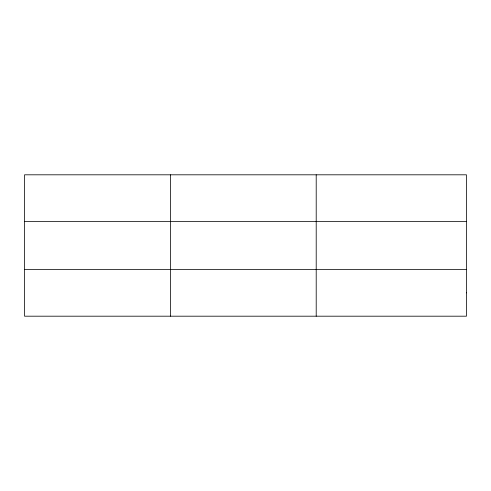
<?xml version="1.0" encoding="UTF-8"?>
<svg xmlns="http://www.w3.org/2000/svg" width="491" height="491" viewBox="0 0 491 491"><rect width="100%" height="100%" fill="white"/><g stroke="black" fill="none" stroke-linecap="round" stroke-linejoin="round"><path stroke-width="0.74" d="M170.377 174.808L170.377 316.192M316.204 174.808L316.204 316.192M24.55 221.466L466.45 221.466M24.55 269.534L466.45 269.534M466.45 292.863L466.45 316.192L24.55 316.192L24.55 174.808L466.45 174.808L466.45 292.863"/></g></svg>
